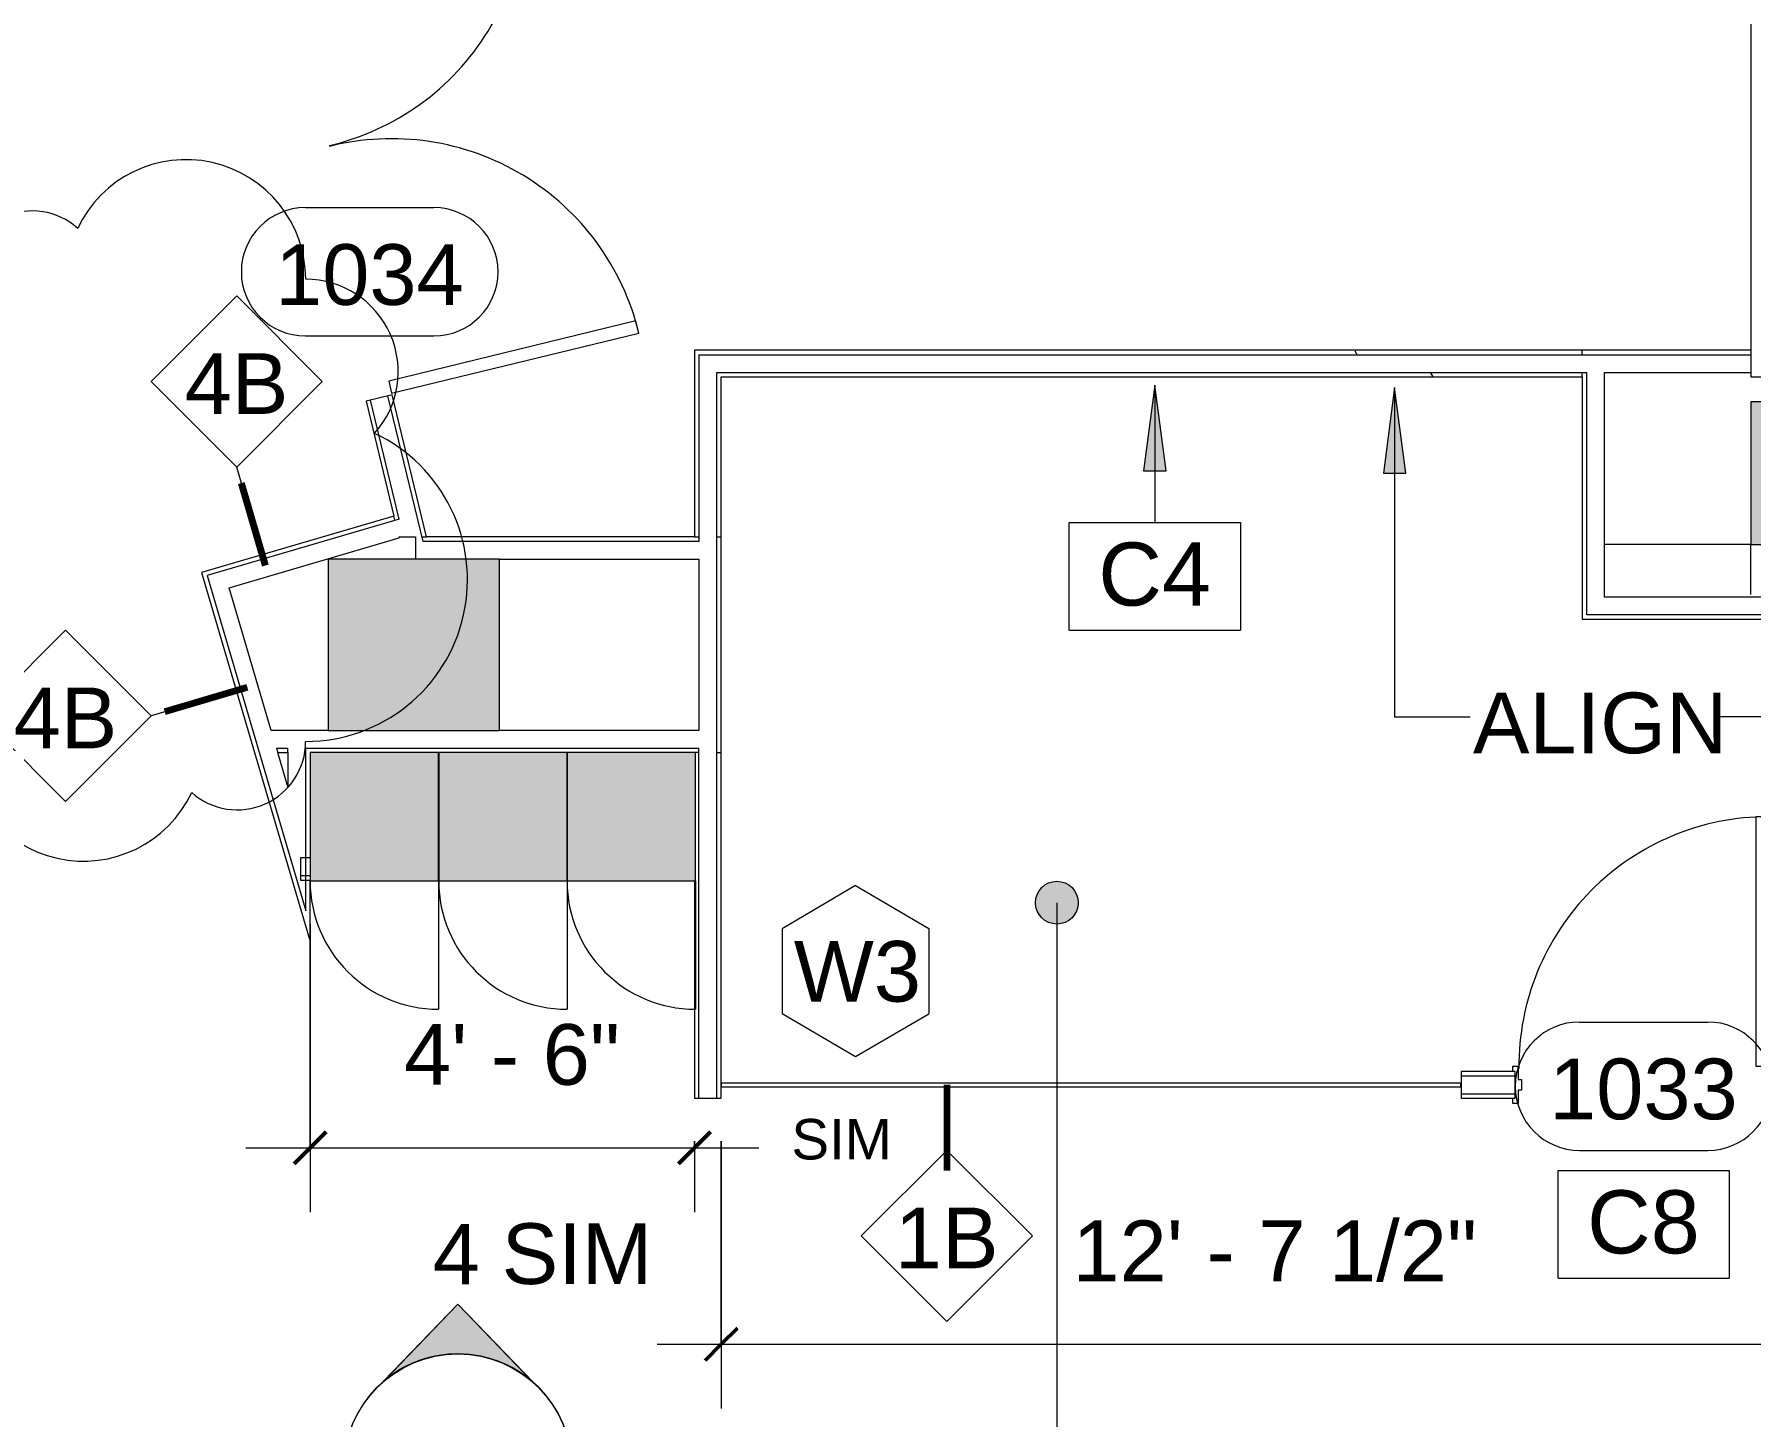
# Model space of a CAD drawing. Header units: inches. Extents: x 920 to 3811, y -644 to 2589.
# Drawn here: x 2504.2 to 2745, y 1469.6 to 1663.5 of the extents above; entities that cross this region are included whole.
import ezdxf

# ---------------------------------------------------------------- set-up
doc = ezdxf.new("R2010")
doc.units = ezdxf.units.IN
doc.header["$MEASUREMENT"] = 0
for name, color, linetype, lineweight in [('A-ANNO-DIMS', 211, 'Continuous', 9), ('A-ANNO-DIMS-96', 211, 'Continuous', 9), ('A-ANNO-KEYN', 231, 'Continuous', 9), ('A-ANNO-NOTE', 131, 'Continuous', 9), ('A-AREA-IDEN', 2, 'Continuous', 9), ('A-DETL', 90, 'Continuous', 9), ('A-DOOR', 31, 'Continuous', 13), ('A-DOOR-IDEN', 31, 'Continuous', 9), ('A-GLAZ-CURT', 52, 'Continuous', 13), ('A-WALL', 113, 'Continuous', 13), ('A-WALL-IDEN', 211, 'Continuous', 9), ('A-WALL-PATT', 111, 'Continuous', 13), ('G-ANNO-REVC', 71, 'Continuous', 9), ('G-ANNO-SYMB', 111, 'Continuous', 9), ('G-ANNO-TEXT', 231, 'Continuous', 9), ('I-WALL', 2, 'Continuous', 13), ('Q-CASE', 31, 'Continuous', 9), ('S-COLS', 52, 'Continuous', 13)]:
    doc.layers.add(name, color=color, linetype=linetype, lineweight=lineweight)
doc.styles.add('Arial', font='arial.ttf', dxfattribs={"height": 8.851796})
doc.styles.add('Swis721 Lt BT', font='swissl.ttf', dxfattribs={"height": 8.514638})
doc.styles.add('Swis721 Lt BT_1', font='swissl.ttf', dxfattribs={"height": 5.676425})
doc.dimstyles.new('OTJ_-_3_32__Linear__1_2__Tolerance', dxfattribs={"dimscale": 12, "dimtxt": 9, "dimasz": 0.375, "dimexe": 0.75, "dimexo": 0.5, "dimgap": 0.5, "dimtad": 1, "dimdec": 1, "dimrnd": 0.5, "dimzin": 3, "dimdsep": 46, "dimlunit": 4, "dimtxsty": 'Swis721 Lt BT', "dimblk1": 'OBLIQUE', "dimblk2": 'OBLIQUE', "dimsah": 1, "dimcen": 0.09, "dimdle": 0.75, "dimazin": 0, "dimtfac": 1, "dimtdec": 4, "dimtix": 1, "dimtmove": 0, "dimatfit": 3, "dimfxl": 1, "dimtvp": 1, "dimfrac": 2, "dimtolj": 1, "dimtzin": 0, "dimarcsym": 2})
pattern_1 = [(0, (-2544.007, 0), (30.72, 7.68), [1.267, -21.773, 1.267, -21.773, -122.88]), (0, (-2544.007, 0), (30.72, 7.68), [-46.08, 1.267, -44.813, 1.267, -21.773, -53.76]), (0, (-2544.007, 0), (30.72, 7.68), [-115.2, 1.267, -14.093, 1.267, -37.133]), (120, (-2532.487, 3.84), (-22.011075, 22.7643), [1.267, -21.773, 1.267, -21.773, -122.88]), (120, (-2532.487, 3.84), (-22.011075, 22.7643), [-46.08, 1.267, -44.813, 1.267, -21.773, -53.76]), (120, (-2532.487, 3.84), (-22.011075, 22.7643), [-115.2, 1.267, -14.093, 1.267, -37.133]), (240, (-2528.647, 19.2), (-8.708925, -30.4443), [1.267, -21.773, 1.267, -21.773, -122.88]), (240, (-2528.647, 19.2), (-8.708925, -30.4443), [-46.08, 1.267, -44.813, 1.267, -21.773, -53.76]), (240, (-2528.647, 19.2), (-8.708925, -30.4443), [-115.2, 1.267, -14.093, 1.267, -37.133])]

# ---------------------------------------------------------------- blocks, each defined once
blk = doc.blocks.new('Concrete-Rectangular-Column - 24 X 24-4431928-ELEVATION 10 -')
at = {"layer": 'S-COLS'}
blk.add_hatch(color=10, dxfattribs=at).paths.add_polyline_path([(-12, -12), (12, -12), (12, 12), (-12, 12)], flags=0)
at = {"layer": 'S-COLS', "color": 8, "lineweight": 20}
for p, q in [((12, 12), (-12, 12)), ((-12, 12), (-12, -12)), ((12, -12), (12, 12)), ((-12, -12), (12, -12))]:
    blk.add_line(p, q, dxfattribs=at)
blk = doc.blocks.new('Concrete-Rectangular-Column - 20 X 20-4423668-ELEVATION 10 -')
at = {"layer": 'S-COLS'}
blk.add_hatch(color=10, dxfattribs=at).paths.add_polyline_path([(10, -10), (10, 10), (-10, 10), (-10, -10)], flags=0)
at = {"layer": 'S-COLS', "color": 8, "lineweight": 20}
for p, q in [((10, 10), (-10, 10)), ((-10, 10), (-10, -10)), ((10, -10), (10, 10)), ((-10, -10), (10, -10))]:
    blk.add_line(p, q, dxfattribs=at)
blk = doc.blocks.new('Double Flush_No Glass_Frameless - 6_-0_ x 8_-0_-6257677-ELEVATION 10 -')
at = {"layer": 'A-DOOR'}
for p, q in [((-30.01, -1.96), (-31.76, -1.96)), ((-31.76, -1.96), (-31.76, -37.65)), ((-30.01, -37.65), (-30.01, -1.96)), ((37.99, -1.96), (39.74, -1.96)), ((37.99, -37.65), (37.99, -1.96)), ((39.74, -1.96), (39.74, -37.65)), ((-31.76, -37.65), (-30.01, -37.65)), ((39.74, -37.65), (37.99, -37.65))]:
    blk.add_line(p, q, dxfattribs=at)
at = {"layer": 'A-DOOR', "lineweight": 9}
for centre, start, end in [((-31.76, -1.96), 270, 0.5), ((39.74, -1.96), 179.5, 270)]:
    blk.add_arc(centre, 35.69, start, end, dxfattribs=at)
blk = doc.blocks.new('Single Flush_No Glass - 3_-0_x8_-0_-4278853-ELEVATION 10 -')
at = {"layer": 'A-DOOR'}
for p, q in [((19.74, 37.71), (19.74, 2.71)), ((21.49, 37.71), (19.74, 37.71)), ((21.49, 2.71), (21.49, 37.71)), ((19.74, 2.71), (21.49, 2.71))]:
    blk.add_line(p, q, dxfattribs=at)
at = {"layer": 'A-DOOR', "lineweight": 9}
for p, q in [((-14.38, 2.71), (-13.63, 2.71)), ((-14.38, 1.96), (-14.38, 2.71)), ((-13.63, 2.71), (-13.63, 0.84)), ((21.62, 2.71), (22.37, 2.71)), ((21.62, 0.84), (21.62, 2.71)), ((22.37, 2.71), (22.37, 1.96)), ((-13.63, 0.84), (-13.13, 0.84)), ((-13.13, 0.84), (-13.13, -0.66)), ((21.12, 0.84), (21.62, 0.84)), ((21.12, -0.66), (21.12, 0.84)), ((-14.38, -2.54), (-14.38, -1.79)), ((-13.63, -0.66), (-13.63, -2.54)), ((-13.13, -0.66), (-13.63, -0.66)), ((21.62, -0.66), (21.12, -0.66)), ((21.62, -2.54), (21.62, -0.66)), ((22.37, -1.79), (22.37, -2.54)), ((-13.63, -2.54), (-14.38, -2.54)), ((22.37, -2.54), (21.62, -2.54))]:
    blk.add_line(p, q, dxfattribs=at)
blk.add_arc((21.49, 2.71), 35, 90, 180.5, dxfattribs=at)
blk = doc.blocks.new('System Panel - Glazed-6331843-ELEVATION 10 -')
at = {"layer": 'A-GLAZ-CURT'}
for p, q in [((51.87, 0.25), (-51.87, 0.25)), ((-51.87, 0.25), (-51.87, -0.25)), ((51.87, -0.25), (51.87, 0.25)), ((-51.87, -0.25), (51.87, -0.25))]:
    blk.add_line(p, q, dxfattribs=at)
blk = doc.blocks.new('A-Locker - 72_ Height-6271905-ELEVATION 10 -')
at = {"layer": 'Q-CASE'}
blk.add_hatch(color=50, dxfattribs=at).paths.add_polyline_path([(-9, -9), (9, -9), (9, 9), (-9, 9), (-9, 0.54)], flags=0)
for p, q in [((9, 9), (-9, 9)), ((-9, 9), (-9, -9)), ((9, -9), (9, 9)), ((-9, -9), (9, -9)), ((9, -9), (9, -27))]:
    blk.add_line(p, q, dxfattribs=at)
blk.add_arc((9, -9), 18, 180, 270, dxfattribs=at)
blk = doc.blocks.new('Door Tag - Door Tag-41184-ELEVATION 10 -')
at = {"layer": 'A-DOOR-IDEN'}
for p, q in [((-0.09375, 0.09375), (0.09375, 0.09375)), ((-0.09375, -0.09375), (0.09375, -0.09375))]:
    blk.add_line(p, q, dxfattribs=at)
for centre, start, end in [((-0.09375, 0), 90, 270), ((0.09375, 0), 270, 90)]:
    blk.add_arc(centre, 0.09375, start, end, dxfattribs=at)
blk = doc.blocks.new('DIMBLOCK13-ELEVATION 10 -')
at = {"layer": 'A-ANNO-DIMS-96'}
for p, q in [((2752.08, 1512), (2752.08, 1470.74)), ((2752.08, 1479.74), (2752.08, 1512)), ((2600.58, 1508.25), (2600.58, 1470.74)), ((2600.58, 1479.74), (2600.58, 1508.25)), ((2591.58, 1479.74), (2761.08, 1479.74))]:
    blk.add_line(p, q, dxfattribs=at)
at = {"layer": 'A-ANNO-DIMS-96', "lineweight": 50}
for p, q in [((2600.58, 1479.74), (2602.83, 1481.99)), ((2752.08, 1479.74), (2754.33, 1481.99)), ((2600.58, 1479.74), (2598.33, 1477.49)), ((2752.08, 1479.74), (2749.83, 1477.49))]:
    blk.add_line(p, q, dxfattribs=at)
at = {"layer": 'A-ANNO-DIMS-96', "color": 0, "insert": (2649.83, 1497.11), "char_height": 8.5146, "width": 63.6, "attachment_point": 1, "line_spacing_factor": 1.00667, "style": 'Swis721 Lt BT'}
blk.add_mtext('12\' - 7 1/2"', dxfattribs=at)
blk = doc.blocks.new('_Oblique')
at = {"color": 0, "linetype": 'ByBlock', "lineweight": -2}
blk.add_line((-0.5, -0.5), (0.5, 0.5), dxfattribs=at)
blk = doc.blocks.new('Window Tag _Annotation_ - Window Tag _Annotation_-6038936-ELEVATION 10 -')
at = {"layer": 'A-ANNO-NOTE'}
for p, q in [((0, 0.125), (-0.1071, 0.0619)), ((0, 0.125), (0.107, 0.062)), ((-0.1071, 0.0619), (-0.1071, -0.0619)), ((0.107, 0.062), (0.107, -0.0624)), ((-0.1071, -0.0619), (0, -0.125)), ((0, -0.125), (0.107, -0.0624))]:
    blk.add_line(p, q, dxfattribs=at)
blk = doc.blocks.new('Keynote Tag - Keynote Number - Boxed-135510-ELEVATION 10 -')
at = {"layer": 'A-ANNO-KEYN'}
for p, q in [((-0.125, -0.0792), (-0.125, 0.0781)), ((-0.125, 0.0781), (0.125, 0.0781)), ((0.125, 0.0781), (0.125, -0.0792)), ((-0.125, -0.0792), (0.125, -0.0792))]:
    blk.add_line(p, q, dxfattribs=at)
blk = doc.blocks.new('Wall Tag - 1_4_-62626-ELEVATION 10 -')
at = {"layer": 'A-WALL-IDEN'}
for p, q in [((-0.125, 0), (0, 0.125)), ((0, 0.125), (0.125, 0)), ((-0.125, 0), (0, -0.125)), ((0, -0.125), (0.125, 0))]:
    blk.add_line(p, q, dxfattribs=at)
blk = doc.blocks.new('DIMBLOCK54-ELEVATION 10 -')
at = {"layer": 'A-ANNO-DIMS-96'}
for p, q in [((2542.91, 1538.74), (2542.91, 1498.29)), ((2542.91, 1507.29), (2542.91, 1538.74)), ((2533.91, 1507.29), (2605.83, 1507.29)), ((2596.83, 1508.25), (2596.83, 1498.29)), ((2596.83, 1507.29), (2596.83, 1508.25))]:
    blk.add_line(p, q, dxfattribs=at)
at = {"layer": 'A-ANNO-DIMS-96', "lineweight": 50}
for p, q in [((2542.91, 1507.29), (2545.16, 1509.54)), ((2596.83, 1507.29), (2599.08, 1509.54)), ((2542.91, 1507.29), (2540.66, 1505.04)), ((2596.83, 1507.29), (2594.58, 1505.04))]:
    blk.add_line(p, q, dxfattribs=at)
at = {"layer": 'A-ANNO-DIMS-96', "color": 0, "insert": (2556.08, 1524.66), "char_height": 8.515, "width": 33.0857, "attachment_point": 1, "line_spacing_factor": 1.00667, "style": 'Swis721 Lt BT'}
blk.add_mtext('4\' - 6"', dxfattribs=at)
blk = doc.blocks.new('Elevation - Filled Arrow 2-347888-ELEVATION 10 -')
at = {"layer": 'G-ANNO-SYMB'}
blk.add_circle((0, 0), 0.1664, dxfattribs=at)
blk = doc.blocks.new('Elevation - Filled Arrow-151867-ELEVATION 10 -')
at = {"layer": 'G-ANNO-SYMB'}
h = blk.add_hatch(color=256, dxfattribs=at)
edge = h.paths.add_edge_path(flags=0)
edge.add_line((0, 0.2393), (0.1103, 0.1247))
edge.add_arc((-0.0002, -0.0002), 0.1667, 48.498, 130.5571)
edge.add_line((-0.1085, 0.1265), (0, 0.2393))
for p, q in [((0, 0.2393), (-0.1085, 0.1265)), ((-0.1084, 0.1266), (0, 0.2393)), ((0, 0.2393), (-0.1084, 0.1266)), ((0, 0.2393), (0.11, 0.1249)), ((0.1103, 0.1247), (0, 0.2393))]:
    blk.add_line(p, q, dxfattribs=at)
blk.add_arc((-0.0002, -0.0002), 0.1667, 48.498, 130.5571, dxfattribs=at)
blk.add_ellipse((-0.0002, -0.0001), major_axis=(-0.1667, 0), ratio=0.999376, start_param=3.141593, end_param=6.283185, dxfattribs=at)
blk = doc.blocks.new('Family - ___-6314212-ELEVATION 10 -')
at = {"layer": 'G-ANNO-REVC'}
for centre, radius, start, end in [((5069.51, 1629.14), 16.79, 0, 154.7912), ((5047.93, 1629.14), 9.59, 48.1897, 180), ((5038.34, 1606.45), 22.69, 90, 244.7912), ((5086.3, 1616.18), 12.97, 318.1897, 90), ((5086.3, 1587), 22.69, 270, 64.7912), ((5038.34, 1577.27), 12.97, 138.1897, 270), ((5055.12, 1564.3), 16.79, 180, 334.7912), ((5076.7, 1564.3), 9.59, 228.1897, 0)]:
    blk.add_arc(centre, radius, start, end, dxfattribs=at)

msp = doc.modelspace()

# ---------------------------------------------------------------- hatches: boundary and pattern name
at = {"layer": 'A-ANNO-KEYN'}
msp.add_hatch(color=256, dxfattribs=at).paths.add_polyline_path([(2661.39, 1614.29), (2659.81, 1602.29), (2662.97, 1602.29)], flags=0)
at = {"layer": 'A-AREA-IDEN'}
h = msp.add_hatch(color=256, dxfattribs=at)
edge = h.paths.add_edge_path(flags=0)
edge.add_arc((2647.65, 1541.69), 3, 0, 360)
at = {"layer": 'A-WALL-PATT', "lineweight": 9}
h = msp.add_hatch(dxfattribs=at)
h.set_pattern_fill('FP_2', color=256, style=0, pattern_type=2)
h.set_pattern_definition(pattern_1)
h.paths.add_polyline_path([(2596.83, 1618.56), (2721.33, 1618.56), (2721.33, 1619.19), (2596.83, 1619.19)], flags=0)
h = msp.add_hatch(dxfattribs=at)
h.set_pattern_fill('FP_2', color=256, style=0, pattern_type=2)
h.set_pattern_definition(pattern_1)
h.paths.add_polyline_path([(2721.33, 1615.44), (2721.33, 1616.06), (2599.95, 1616.06), (2599.95, 1615.44), (2688.14, 1615.44)], flags=0)
at = {"layer": 'G-ANNO-TEXT'}
msp.add_hatch(color=7, dxfattribs=at).paths.add_polyline_path([(2695.02, 1613.95), (2693.44, 1601.95), (2696.6, 1601.95)], flags=0)

# ---------------------------------------------------------------- linework, layer by layer
at = {"layer": 'A-ANNO-KEYN'}
for p, q in [((2661.39, 1614.29), (2659.81, 1602.29)), ((2662.97, 1602.29), (2661.39, 1614.29)), ((2661.39, 1614.29), (2661.39, 1595.01)), ((2659.81, 1602.29), (2662.97, 1602.29))]:
    msp.add_line(p, q, dxfattribs=at)
at = {"layer": 'A-AREA-IDEN'}
msp.add_line((2647.65, 1541.69), (2647.65, 1289.37), dxfattribs=at)
msp.add_circle((2647.65, 1541.69), 3, dxfattribs=at)
at = {"layer": 'A-DETL', "color": 55, "lineweight": 13}
for p, q in [((2744.96, 1591.94), (2724.46, 1591.94)), ((2744.96, 1584.94), (2744.96, 1591.94))]:
    msp.add_line(p, q, dxfattribs=at)
at = {"layer": 'A-WALL', "color": 8, "lineweight": 20}
for p, q in [((2744.96, 1741.85), (2744.96, 1615.44)), ((2744.96, 1615.44), (2764.96, 1615.44))]:
    msp.add_line(p, q, dxfattribs=at)
at = {"layer": 'A-WALL'}
for p, q in [((2597.45, 1618.56), (2597.45, 1592.36)), ((2597.45, 1618.56), (2744.96, 1618.56)), ((2721.33, 1618.56), (2721.33, 1619.19)), ((2599.95, 1514.25), (2599.95, 1616.06)), ((2599.95, 1616.06), (2721.96, 1616.06)), ((2721.33, 1615.44), (2721.33, 1616.06)), ((2721.96, 1582.06), (2721.96, 1616.06)), ((2555.42, 1595.5), (2551.36, 1612.19)), ((2558.75, 1592.36), (2553.79, 1612.78)), ((2555.42, 1595.5), (2528.46, 1587.58)), ((2554.81, 1595.33), (2554.67, 1595.93)), ((2555.38, 1592.99), (2556.03, 1592.99)), ((2558.6, 1592.99), (2559.24, 1592.99)), ((2597.45, 1592.36), (2558.75, 1592.36)), ((2596.83, 1592.99), (2597.45, 1592.99)), ((2599.95, 1592.99), (2600.58, 1592.99)), ((2528.46, 1587.58), (2542.29, 1540.57)), ((2752.7, 1582.06), (2721.96, 1582.06)), ((2538.19, 1563.36), (2539.79, 1563.36)), ((2538.19, 1563.36), (2538.37, 1562.74)), ((2539.79, 1562.74), (2539.79, 1563.36)), ((2542.29, 1563.36), (2597.45, 1563.36)), ((2542.29, 1540.57), (2542.29, 1563.36)), ((2597.45, 1562.74), (2596.94, 1562.74)), ((2597.45, 1514.25), (2597.45, 1563.36)), ((2599.95, 1562.74), (2600.58, 1562.74)), ((2541.54, 1545.49), (2542.91, 1545.49)), ((2704.33, 1517.38), (2711.95, 1517.38)), ((2704.33, 1514.88), (2711.95, 1514.88))]:
    msp.add_line(p, q, dxfattribs=at)
at = {"layer": 'A-WALL-IDEN'}
for p, q in [((2536.67, 1589.01), (2532.62, 1602.8)), ((2534.06, 1571.86), (2520.62, 1567.9)), ((2632.22, 1516.13), (2632.22, 1506.95))]:
    msp.add_line(p, q, dxfattribs=at)
at = {"layer": 'A-WALL-IDEN', "lineweight": 90}
for p, q in [((2536.67, 1589.01), (2533.29, 1600.53)), ((2534.06, 1571.86), (2522.55, 1568.47)), ((2632.22, 1516.13), (2632.22, 1504.13))]:
    msp.add_line(p, q, dxfattribs=at)
at = {"layer": 'G-ANNO-TEXT', "color": 7}
for p, q in [((2695.02, 1613.95), (2693.44, 1601.95)), ((2696.6, 1601.95), (2695.02, 1613.95)), ((2695.02, 1613.95), (2695.02, 1567.77)), ((2693.44, 1601.95), (2696.6, 1601.95)), ((2695.02, 1567.77), (2705.62, 1567.77)), ((2818.11, 1567.77), (2739.94, 1567.77))]:
    msp.add_line(p, q, dxfattribs=at)
at = {"layer": 'I-WALL'}
for p, q in [((2596.83, 1619.19), (2596.83, 1592.99)), ((2744.96, 1619.19), (2596.83, 1619.19)), ((2600.58, 1514.25), (2600.58, 1615.44)), ((2600.58, 1615.44), (2721.33, 1615.44)), ((2721.33, 1615.44), (2721.33, 1581.44)), ((2724.46, 1584.56), (2724.46, 1616.06)), ((2724.46, 1616.06), (2744.96, 1616.06)), ((2554.4, 1612.93), (2550.75, 1612.04)), ((2559.24, 1592.99), (2554.4, 1612.93)), ((2550.75, 1612.04), (2554.67, 1595.93)), ((2554.67, 1595.93), (2527.69, 1588)), ((2531.57, 1585.88), (2555.41, 1592.89)), ((2555.41, 1592.89), (2555.38, 1592.99)), ((2556.03, 1592.99), (2557.69, 1592.99)), ((2557.69, 1592.99), (2557.69, 1589.86)), ((2596.83, 1592.99), (2559.24, 1592.99)), ((2569.45, 1589.86), (2597.45, 1589.86)), ((2597.45, 1589.86), (2597.45, 1565.86)), ((2527.69, 1588), (2542.91, 1536.23)), ((2537.45, 1565.86), (2531.57, 1585.88)), ((2752.7, 1584.56), (2724.46, 1584.56)), ((2721.33, 1581.44), (2752.08, 1581.44)), ((2545.45, 1565.86), (2537.45, 1565.86)), ((2597.45, 1565.86), (2569.45, 1565.86)), ((2538.37, 1562.74), (2539.79, 1562.74)), ((2539.79, 1557.93), (2538.37, 1562.74)), ((2539.79, 1562.74), (2539.79, 1557.93)), ((2542.91, 1547.99), (2541.54, 1547.99)), ((2541.54, 1547.99), (2541.54, 1544.86)), ((2541.54, 1544.86), (2542.91, 1544.86)), ((2542.91, 1536.23), (2542.91, 1544.74)), ((2596.83, 1544.74), (2596.83, 1514.25)), ((2711.95, 1518), (2704.33, 1518)), ((2704.33, 1518), (2704.33, 1514.25)), ((2711.95, 1514.25), (2711.95, 1518)), ((2596.83, 1514.25), (2600.58, 1514.25)), ((2704.33, 1514.25), (2711.95, 1514.25))]:
    msp.add_line(p, q, dxfattribs=at)

# ---------------------------------------------------------------- block references
at = {"layer": 'A-ANNO-KEYN', "xscale": 95.99999999999994, "yscale": 95.99999999999994, "zscale": 95.99999999999994}
for p in [(2661.39, 1587.51), (2729.95, 1496.62)]:
    msp.add_blockref('Keynote Tag - Keynote Number - Boxed-135510-ELEVATION 10 -', p, dxfattribs=at)
at = {"layer": 'A-ANNO-NOTE', "xscale": 96, "yscale": 96, "zscale": 96}
msp.add_blockref('Window Tag _Annotation_ - Window Tag _Annotation_-6038936-ELEVATION 10 -', (2619.4, 1532.1), dxfattribs=at)
at = {"layer": 'A-DOOR', "rotation": 103.6521833415356}
msp.add_blockref('Double Flush_No Glass_Frameless - 6_-0_ x 8_-0_-6257677-ELEVATION 10 -', (2544.94, 1643.57), dxfattribs=at)
at = {"layer": 'A-DOOR'}
msp.add_blockref('Single Flush_No Glass - 3_-0_x8_-0_-4278853-ELEVATION 10 -', (2725.96, 1516.04), dxfattribs=at)
at = {"layer": 'A-DOOR-IDEN', "xscale": 95.99999999999994, "yscale": 95.99999999999994, "zscale": 95.99999999999994}
for p in [(2551.26, 1630.19), (2729.95, 1515.95)]:
    msp.add_blockref('Door Tag - Door Tag-41184-ELEVATION 10 -', p, dxfattribs=at)
at = {"layer": 'A-GLAZ-CURT', "lineweight": 9, "rotation": 180}
msp.add_blockref('System Panel - Glazed-6331843-ELEVATION 10 -', (2652.45, 1516.13), dxfattribs=at)
at = {"layer": 'A-WALL-IDEN', "xscale": 95.99999999999994, "yscale": 95.99999999999994, "zscale": 95.99999999999994}
for p in [(2532.62, 1614.8), (2508.62, 1567.9), (2632.22, 1494.95)]:
    msp.add_blockref('Wall Tag - 1_4_-62626-ELEVATION 10 -', p, dxfattribs=at)
at = {"layer": 'G-ANNO-REVC'}
msp.add_blockref('Family - ___-6314212-ELEVATION 10 -', (-2544.01, 0), dxfattribs=at)
at = {"layer": 'G-ANNO-SYMB', "xscale": 95.99999999999994, "yscale": 95.99999999999994, "zscale": 95.99999999999994}
for name in ['Elevation - Filled Arrow-151867-ELEVATION 10 -', 'Elevation - Filled Arrow 2-347888-ELEVATION 10 -']:
    msp.add_blockref(name, (2563.63, 1462.41), dxfattribs=at)
at = {"layer": 'Q-CASE'}
for p in [(2551.91, 1553.74), (2569.94, 1553.74), (2587.94, 1553.74)]:
    msp.add_blockref('A-Locker - 72_ Height-6271905-ELEVATION 10 -', p, dxfattribs=at)
at = {"layer": 'S-COLS', "color": 55}
for name, p in [('Concrete-Rectangular-Column - 20 X 20-4423668-ELEVATION 10 -', (2754.96, 1601.94)), ('Concrete-Rectangular-Column - 24 X 24-4431928-ELEVATION 10 -', (2557.45, 1577.86))]:
    msp.add_blockref(name, p, dxfattribs=at)

# ---------------------------------------------------------------- texts
at = {"layer": 'A-ANNO-NOTE', "insert": (2619.67, 1536.32), "char_height": 8.515, "width": 19.764, "attachment_point": 2, "line_spacing_factor": 1.00667, "style": 'Swis721 Lt BT'}
msp.add_mtext('W3', dxfattribs=at)
at = {"layer": 'A-DOOR-IDEN', "char_height": 8.515, "width": 30.24, "attachment_point": 2, "line_spacing_factor": 1.00667, "style": 'Swis721 Lt BT'}
for s, insert in [('1034', (2551.22, 1634.06)), ('1033', (2729.91, 1519.82))]:
    msp.add_mtext(s, dxfattribs=dict(at, insert=insert))
at = {"layer": 'A-WALL-IDEN', "char_height": 8.515, "width": 16.632, "attachment_point": 2, "line_spacing_factor": 1.00667, "style": 'Swis721 Lt BT'}
for s, insert in [('4B', (2532.59, 1618.77)), ('4B', (2508.59, 1571.87)), ('1B', (2632.19, 1498.92))]:
    msp.add_mtext(s, dxfattribs=dict(at, insert=insert))
at = {"layer": 'G-ANNO-TEXT', "color": 7, "attachment_point": 1, "line_spacing_factor": 1.00667}
for s, insert, char_height, width, style in [('ALIGN', (2706, 1571.16), 8.515, 40.284, 'Swis721 Lt BT'), ('SIM', (2610.41, 1511.35), 5.676, 15.696, 'Swis721 Lt BT_1')]:
    msp.add_mtext(s, dxfattribs=dict(at, insert=insert, char_height=char_height, width=width, style=style))

# ---------------------------------------------------------------- dimensions: what is measured, and where the dimension line sits
at = {"layer": 'A-ANNO-DIMS'}
for base, p1, p2, override, picture, middle in [((2596.83, 1507.29), (2542.91, 1544.74), (2596.83, 1514.25), {"dimpost": '<>', "dimfxl": 61.936532}, 'DIMBLOCK54-ELEVATION 10 -', (2569.87, 1517.67)), ((2752.08, 1479.74), (2600.58, 1514.25), (2752.08, 1518), {"dimpost": '<>', "dimfxl": 151.545803}, 'DIMBLOCK13-ELEVATION 10 -', (2676.33, 1490.6))]:
    dim = msp.add_linear_dim(base=base, p1=p1, p2=p2, dimstyle='OTJ_-_3_32__Linear__1_2__Tolerance', override=override, dxfattribs=at)
    dim.commit()
    dim.dimension.update_dxf_attribs({"geometry": picture, "text_midpoint": middle})

# ---------------------------------------------------------------- next in the draw order: texts
at = {"layer": 'A-ANNO-KEYN', "char_height": 8.852, "width": 18.792, "attachment_point": 2, "line_spacing_factor": 0.938532, "style": 'Arial', "bg_fill": 3, "box_fill_scale": 1.25, "bg_fill_color": 0, "bg_fill_transparency": 0}
for s, insert in [('C4', (2661.36, 1592.22)), ('C8', (2729.92, 1501.34))]:
    msp.add_mtext(s, dxfattribs=dict(at, insert=insert))
at = {"layer": 'G-ANNO-SYMB', "insert": (2563.4, 1496.64), "char_height": 8.51, "width": 7.56, "attachment_point": 2, "line_spacing_factor": 1.00667, "style": 'Swis721 Lt BT', "bg_fill": 3, "box_fill_scale": 1.25, "bg_fill_color": 0, "bg_fill_transparency": 0}
msp.add_mtext('4', dxfattribs=at)

# ---------------------------------------------------------------- next in the draw order: texts
at = {"layer": 'G-ANNO-SYMB', "insert": (2569.77, 1496.71), "char_height": 8.515, "width": 23.544, "attachment_point": 1, "line_spacing_factor": 1.00667, "style": 'Swis721 Lt BT', "bg_fill": 3, "box_fill_scale": 1.25, "bg_fill_color": 0, "bg_fill_transparency": 0}
msp.add_mtext('SIM', dxfattribs=at)

doc.saveas('drawing.dxf')
